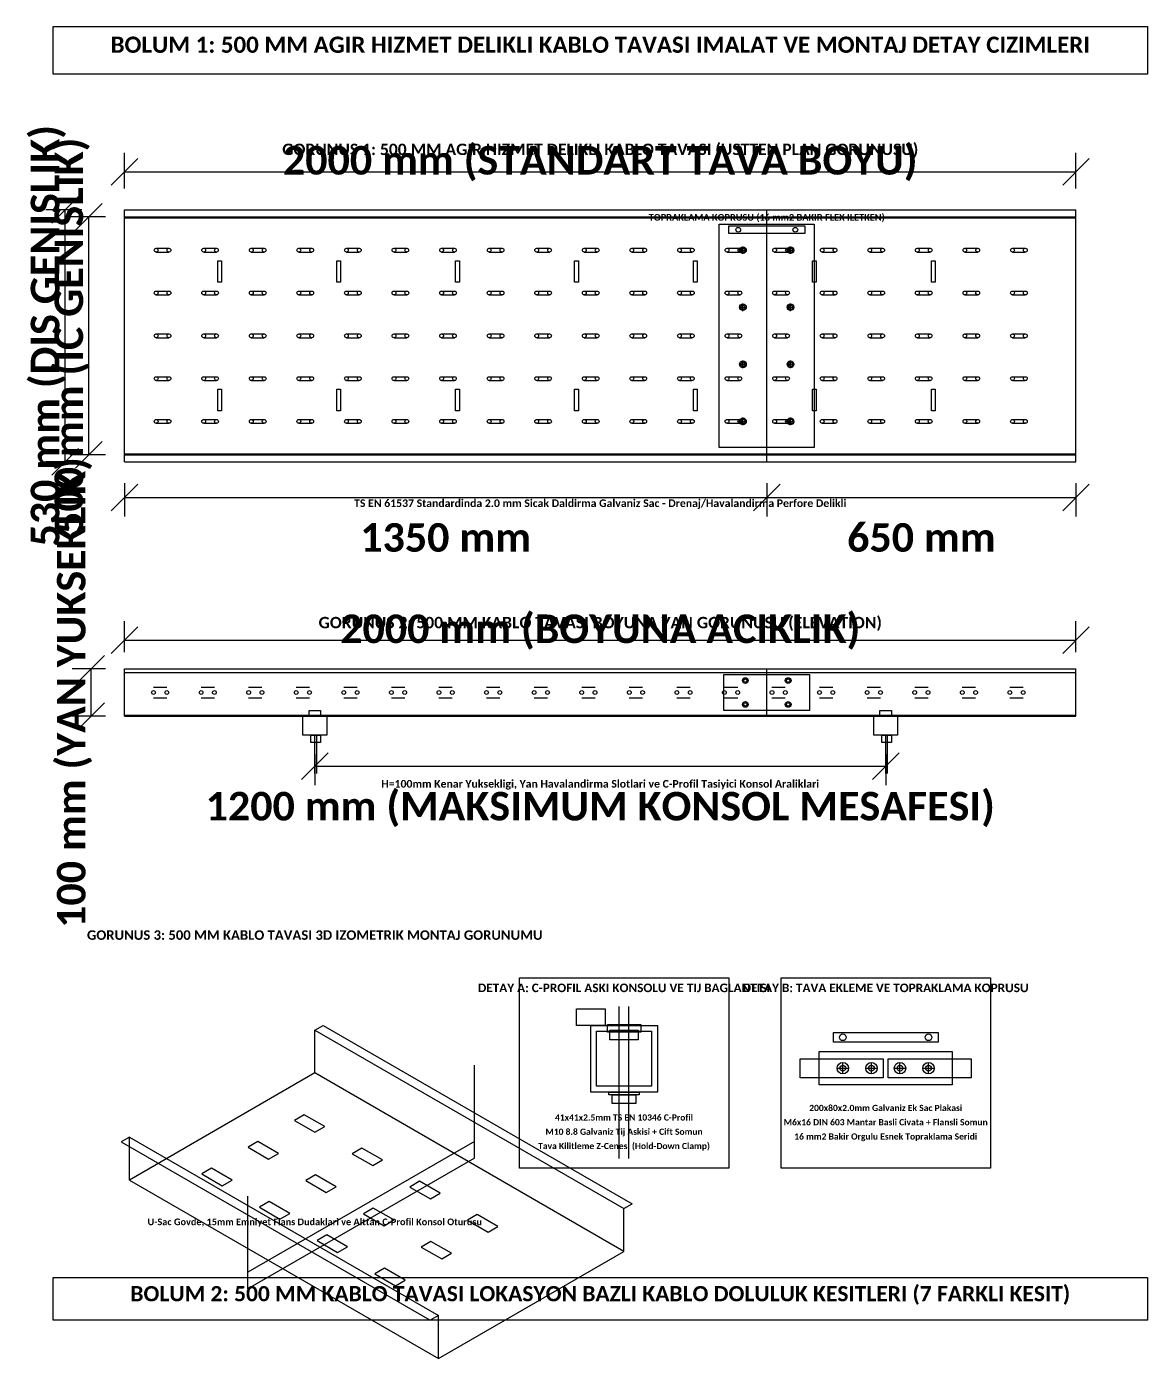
# Model space of a CAD drawing. Header units: millimetres. Extents: x -1206 to 1275, y -600 to 4800.
# Drawn here: x -1206 to 1150, y 2000 to 4800 of the extents above; entities that cross this region are included whole.
import ezdxf
from ezdxf.enums import TextEntityAlignment as Align

# ---------------------------------------------------------------- set-up
doc = ezdxf.new("R2010")
doc.units = ezdxf.units.MM
for name, color, linetype in [('KBL_ETIKET_BAG', 7, 'CONTINUOUS'), ('METIN_BILGI', 7, 'CONTINUOUS'), ('OLCULER', 1, 'CONTINUOUS'), ('TAVA_ASKI_KONSOL', 7, 'CONTINUOUS'), ('TAVA_DETAY_DELIK', 7, 'CONTINUOUS'), ('TAVA_KONSOL', 7, 'CONTINUOUS'), ('TAVA_PROFILI', 7, 'CONTINUOUS')]:
    doc.layers.add(name, color=color, linetype=linetype)
doc.styles.get("Standard").update_dxf_attribs({"font": 'calibrib.ttf'})

msp = doc.modelspace()

# ---------------------------------------------------------------- linework, layer by layer
at = {"layer": 'KBL_ETIKET_BAG'}
for points in [[(270, 4365), (270, 4381), (430, 4381), (430, 4365)], [(490, 2665), (490, 2685), (710, 2685), (710, 2665)]]:
    msp.add_lwpolyline(points, close=True, dxfattribs=at)
for centre, radius in [((290, 4373), 5), ((410, 4373), 5), ((510, 2675), 7), ((690, 2675), 7)]:
    msp.add_circle(centre, radius, dxfattribs=at)
at = {"layer": 'METIN_BILGI'}
for points in [[(-1150, 4700), (-1150, 4800), (1150, 4800), (1150, 4700)], [(-170, 2400), (-170, 2800), (270, 2800), (270, 2400)], [(380, 2400), (380, 2800), (820, 2800), (820, 2400)], [(-1150, 2080), (-1150, 2170), (1150, 2170), (1150, 2080)]]:
    msp.add_lwpolyline(points, close=True, dxfattribs=at)
at = {"layer": 'OLCULER'}
for p, q in [((-1028, 4467), (-972, 4523)), ((-1000, 4460), (-1000, 4535)), ((972, 4467), (1028, 4523)), ((1000, 4460), (1000, 4535)), ((-1000, 4495), (1000, 4495)), ((-1153, 4387), (-1097, 4443)), ((-1103, 4372), (-1047, 4428)), ((-1090, 4415), (-1165, 4415)), ((-1125, 3885), (-1125, 4415)), ((-1040, 4400), (-1115, 4400)), ((-1075, 3900), (-1075, 4400)), ((-1103, 3872), (-1047, 3928)), ((-1153, 3857), (-1097, 3913)), ((-1040, 3900), (-1115, 3900)), ((-1090, 3885), (-1165, 3885)), ((-1028, 3782), (-972, 3838)), ((-1000, 3840), (-1000, 3770)), ((322, 3782), (378, 3838)), ((322, 3782), (378, 3838)), ((350, 3840), (350, 3770)), ((350, 3840), (350, 3770)), ((972, 3782), (1028, 3838)), ((1000, 3840), (1000, 3770)), ((-1000, 3810), (350, 3810)), ((350, 3810), (1000, 3810)), ((-1028, 3482), (-972, 3538)), ((-1000, 3485), (-1000, 3550)), ((972, 3482), (1028, 3538)), ((1000, 3485), (1000, 3550)), ((-1000, 3510), (1000, 3510)), ((-1098, 3422), (-1042, 3478)), ((-1040, 3450), (-1110, 3450)), ((-1070, 3350), (-1070, 3450)), ((-1098, 3322), (-1042, 3378)), ((-1040, 3350), (-1110, 3350)), ((-628, 3217), (-572, 3273)), ((-600, 3270), (-600, 3205)), ((572, 3217), (628, 3273)), ((600, 3270), (600, 3205)), ((-600, 3245), (600, 3245))]:
    msp.add_line(p, q, dxfattribs=at)
at = {"layer": 'TAVA_ASKI_KONSOL'}
for p, q in [((-600, 3230), (-600, 3310)), ((-596, 3230), (-596, 3310)), ((600, 3230), (600, 3310)), ((604, 3230), (604, 3310)), ((40, 2420), (40, 2740)), ((60, 2420), (60, 2740)), ((-264.42, 2456.25), (-264.42, 2616.25)), ((-264.42, 2456.25), (-740.73, 2181.25)), ((-264.42, 2421.25), (-264.42, 2456.25)), ((-264.42, 2421.25), (-740.73, 2146.25)), ((-740.73, 2181.25), (-740.73, 2341.25)), ((-740.73, 2146.25), (-740.73, 2181.25))]:
    msp.add_line(p, q, dxfattribs=at)
for points in [[(-612, 3350), (-612, 3362), (-588, 3362), (-588, 3350)], [(588, 3350), (588, 3362), (612, 3362), (612, 3350)], [(-625, 3310), (-625, 3350), (-575, 3350), (-575, 3310)], [(575, 3310), (575, 3350), (625, 3350), (625, 3310)], [(-608, 3295), (-608, 3310), (-588, 3310), (-588, 3295)], [(592, 3295), (592, 3310), (612, 3310), (612, 3295)], [(-20, 2560), (-20, 2700), (120, 2700), (120, 2560)], [(-8, 2572), (-8, 2688), (108, 2688), (108, 2572)], [(15, 2686), (15, 2702), (85, 2702), (85, 2686)], [(20, 2670), (20, 2690), (80, 2690), (80, 2670)], [(18, 2554), (18, 2560), (82, 2560), (82, 2554)], [(25, 2536), (25, 2554), (75, 2554), (75, 2536)]]:
    msp.add_lwpolyline(points, close=True, dxfattribs=at)
at = {"layer": 'TAVA_DETAY_DELIK'}
for p, q in [((-933.5, 4334), (-906.5, 4334)), ((-933.5, 4326), (-906.5, 4326)), ((-833.5, 4334), (-806.5, 4334)), ((-833.5, 4326), (-806.5, 4326)), ((-733.5, 4334), (-706.5, 4334)), ((-733.5, 4326), (-706.5, 4326)), ((-633.5, 4334), (-606.5, 4334)), ((-633.5, 4326), (-606.5, 4326)), ((-533.5, 4334), (-506.5, 4334)), ((-533.5, 4326), (-506.5, 4326)), ((-433.5, 4334), (-406.5, 4334)), ((-433.5, 4326), (-406.5, 4326)), ((-333.5, 4334), (-306.5, 4334)), ((-333.5, 4326), (-306.5, 4326)), ((-233.5, 4334), (-206.5, 4334)), ((-233.5, 4326), (-206.5, 4326)), ((-133.5, 4334), (-106.5, 4334)), ((-133.5, 4326), (-106.5, 4326)), ((-33.5, 4334), (-6.5, 4334)), ((-33.5, 4326), (-6.5, 4326)), ((66.5, 4334), (93.5, 4334)), ((66.5, 4326), (93.5, 4326)), ((166.5, 4334), (193.5, 4334)), ((166.5, 4326), (193.5, 4326)), ((266.5, 4334), (293.5, 4334)), ((266.5, 4326), (293.5, 4326)), ((366.5, 4334), (393.5, 4334)), ((366.5, 4326), (393.5, 4326)), ((466.5, 4334), (493.5, 4334)), ((466.5, 4326), (493.5, 4326)), ((566.5, 4334), (593.5, 4334)), ((566.5, 4326), (593.5, 4326)), ((666.5, 4334), (693.5, 4334)), ((666.5, 4326), (693.5, 4326)), ((766.5, 4334), (793.5, 4334)), ((766.5, 4326), (793.5, 4326)), ((866.5, 4334), (893.5, 4334)), ((866.5, 4326), (893.5, 4326)), ((-933.5, 4244), (-906.5, 4244)), ((-933.5, 4236), (-906.5, 4236)), ((-833.5, 4244), (-806.5, 4244)), ((-833.5, 4236), (-806.5, 4236)), ((-733.5, 4244), (-706.5, 4244)), ((-733.5, 4236), (-706.5, 4236)), ((-633.5, 4244), (-606.5, 4244)), ((-633.5, 4236), (-606.5, 4236)), ((-533.5, 4244), (-506.5, 4244)), ((-533.5, 4236), (-506.5, 4236)), ((-433.5, 4244), (-406.5, 4244)), ((-433.5, 4236), (-406.5, 4236)), ((-333.5, 4244), (-306.5, 4244)), ((-333.5, 4236), (-306.5, 4236)), ((-233.5, 4244), (-206.5, 4244)), ((-233.5, 4236), (-206.5, 4236)), ((-133.5, 4244), (-106.5, 4244)), ((-133.5, 4236), (-106.5, 4236)), ((-33.5, 4244), (-6.5, 4244)), ((-33.5, 4236), (-6.5, 4236)), ((66.5, 4244), (93.5, 4244)), ((66.5, 4236), (93.5, 4236)), ((166.5, 4244), (193.5, 4244)), ((166.5, 4236), (193.5, 4236)), ((266.5, 4244), (293.5, 4244)), ((266.5, 4236), (293.5, 4236)), ((366.5, 4244), (393.5, 4244)), ((366.5, 4236), (393.5, 4236)), ((466.5, 4244), (493.5, 4244)), ((466.5, 4236), (493.5, 4236)), ((566.5, 4244), (593.5, 4244)), ((566.5, 4236), (593.5, 4236)), ((666.5, 4244), (693.5, 4244)), ((666.5, 4236), (693.5, 4236)), ((766.5, 4244), (793.5, 4244)), ((766.5, 4236), (793.5, 4236)), ((866.5, 4244), (893.5, 4244)), ((866.5, 4236), (893.5, 4236)), ((-933.5, 4154), (-906.5, 4154)), ((-933.5, 4146), (-906.5, 4146)), ((-833.5, 4154), (-806.5, 4154)), ((-833.5, 4146), (-806.5, 4146)), ((-733.5, 4154), (-706.5, 4154)), ((-733.5, 4146), (-706.5, 4146)), ((-633.5, 4154), (-606.5, 4154)), ((-633.5, 4146), (-606.5, 4146)), ((-533.5, 4154), (-506.5, 4154)), ((-533.5, 4146), (-506.5, 4146)), ((-433.5, 4154), (-406.5, 4154)), ((-433.5, 4146), (-406.5, 4146)), ((-333.5, 4154), (-306.5, 4154)), ((-333.5, 4146), (-306.5, 4146)), ((-233.5, 4154), (-206.5, 4154)), ((-233.5, 4146), (-206.5, 4146)), ((-133.5, 4154), (-106.5, 4154)), ((-133.5, 4146), (-106.5, 4146)), ((-33.5, 4154), (-6.5, 4154)), ((-33.5, 4146), (-6.5, 4146)), ((66.5, 4154), (93.5, 4154)), ((66.5, 4146), (93.5, 4146)), ((166.5, 4154), (193.5, 4154)), ((166.5, 4146), (193.5, 4146)), ((266.5, 4154), (293.5, 4154)), ((266.5, 4146), (293.5, 4146)), ((366.5, 4154), (393.5, 4154)), ((366.5, 4146), (393.5, 4146)), ((466.5, 4154), (493.5, 4154)), ((466.5, 4146), (493.5, 4146)), ((566.5, 4154), (593.5, 4154)), ((566.5, 4146), (593.5, 4146)), ((666.5, 4154), (693.5, 4154)), ((666.5, 4146), (693.5, 4146)), ((766.5, 4154), (793.5, 4154)), ((766.5, 4146), (793.5, 4146)), ((866.5, 4154), (893.5, 4154)), ((866.5, 4146), (893.5, 4146)), ((-933.5, 4064), (-906.5, 4064)), ((-833.5, 4064), (-806.5, 4064)), ((-733.5, 4064), (-706.5, 4064)), ((-633.5, 4064), (-606.5, 4064)), ((-533.5, 4064), (-506.5, 4064)), ((-433.5, 4064), (-406.5, 4064)), ((-333.5, 4064), (-306.5, 4064)), ((-233.5, 4064), (-206.5, 4064)), ((-133.5, 4064), (-106.5, 4064)), ((-33.5, 4064), (-6.5, 4064)), ((66.5, 4064), (93.5, 4064)), ((166.5, 4064), (193.5, 4064)), ((266.5, 4064), (293.5, 4064)), ((366.5, 4064), (393.5, 4064)), ((466.5, 4064), (493.5, 4064)), ((566.5, 4064), (593.5, 4064)), ((666.5, 4064), (693.5, 4064)), ((766.5, 4064), (793.5, 4064)), ((866.5, 4064), (893.5, 4064)), ((-933.5, 4056), (-906.5, 4056)), ((-833.5, 4056), (-806.5, 4056)), ((-733.5, 4056), (-706.5, 4056)), ((-633.5, 4056), (-606.5, 4056)), ((-533.5, 4056), (-506.5, 4056)), ((-433.5, 4056), (-406.5, 4056)), ((-333.5, 4056), (-306.5, 4056)), ((-233.5, 4056), (-206.5, 4056)), ((-133.5, 4056), (-106.5, 4056)), ((-33.5, 4056), (-6.5, 4056)), ((66.5, 4056), (93.5, 4056)), ((166.5, 4056), (193.5, 4056)), ((266.5, 4056), (293.5, 4056)), ((366.5, 4056), (393.5, 4056)), ((466.5, 4056), (493.5, 4056)), ((566.5, 4056), (593.5, 4056)), ((666.5, 4056), (693.5, 4056)), ((766.5, 4056), (793.5, 4056)), ((866.5, 4056), (893.5, 4056)), ((-933.5, 3974), (-906.5, 3974)), ((-933.5, 3966), (-906.5, 3966)), ((-833.5, 3974), (-806.5, 3974)), ((-833.5, 3966), (-806.5, 3966)), ((-733.5, 3974), (-706.5, 3974)), ((-733.5, 3966), (-706.5, 3966)), ((-633.5, 3974), (-606.5, 3974)), ((-633.5, 3966), (-606.5, 3966)), ((-533.5, 3974), (-506.5, 3974)), ((-533.5, 3966), (-506.5, 3966)), ((-433.5, 3974), (-406.5, 3974)), ((-433.5, 3966), (-406.5, 3966)), ((-333.5, 3974), (-306.5, 3974)), ((-333.5, 3966), (-306.5, 3966)), ((-233.5, 3974), (-206.5, 3974)), ((-233.5, 3966), (-206.5, 3966)), ((-133.5, 3974), (-106.5, 3974)), ((-133.5, 3966), (-106.5, 3966)), ((-33.5, 3974), (-6.5, 3974)), ((-33.5, 3966), (-6.5, 3966)), ((66.5, 3974), (93.5, 3974)), ((66.5, 3966), (93.5, 3966)), ((166.5, 3974), (193.5, 3974)), ((166.5, 3966), (193.5, 3966)), ((266.5, 3974), (293.5, 3974)), ((266.5, 3966), (293.5, 3966)), ((366.5, 3974), (393.5, 3974)), ((366.5, 3966), (393.5, 3966)), ((466.5, 3974), (493.5, 3974)), ((466.5, 3966), (493.5, 3966)), ((566.5, 3974), (593.5, 3974)), ((566.5, 3966), (593.5, 3966)), ((666.5, 3974), (693.5, 3974)), ((666.5, 3966), (693.5, 3966)), ((766.5, 3974), (793.5, 3974)), ((766.5, 3966), (793.5, 3966)), ((866.5, 3974), (893.5, 3974)), ((866.5, 3966), (893.5, 3966)), ((-939, 3411), (-911, 3411)), ((-939, 3389), (-911, 3389)), ((-839, 3411), (-811, 3411)), ((-839, 3389), (-811, 3389)), ((-739, 3411), (-711, 3411)), ((-739, 3389), (-711, 3389)), ((-639, 3411), (-611, 3411)), ((-639, 3389), (-611, 3389)), ((-539, 3411), (-511, 3411)), ((-539, 3389), (-511, 3389)), ((-439, 3411), (-411, 3411)), ((-439, 3389), (-411, 3389)), ((-339, 3411), (-311, 3411)), ((-339, 3389), (-311, 3389)), ((-239, 3411), (-211, 3411)), ((-239, 3389), (-211, 3389)), ((-139, 3411), (-111, 3411)), ((-139, 3389), (-111, 3389)), ((-39, 3411), (-11, 3411)), ((-39, 3389), (-11, 3389)), ((61, 3411), (89, 3411)), ((61, 3389), (89, 3389)), ((161, 3411), (189, 3411)), ((161, 3389), (189, 3389)), ((261, 3411), (289, 3411)), ((261, 3389), (289, 3389)), ((361, 3411), (389, 3411)), ((361, 3389), (389, 3389)), ((461, 3411), (489, 3411)), ((461, 3389), (489, 3389)), ((561, 3411), (589, 3411)), ((561, 3389), (589, 3389)), ((661, 3411), (689, 3411)), ((661, 3389), (689, 3389)), ((761, 3411), (789, 3411)), ((761, 3389), (789, 3389)), ((861, 3411), (889, 3411)), ((861, 3389), (889, 3389)), ((-622.08, 2512.25), (-642.87, 2500.25)), ((-642.87, 2500.25), (-599.57, 2475.25)), ((-578.78, 2487.25), (-622.08, 2512.25)), ((-599.57, 2475.25), (-578.78, 2487.25)), ((-719.51, 2456), (-740.3, 2444)), ((-740.3, 2444), (-696.99, 2419)), ((-676.21, 2431), (-719.51, 2456)), ((-500.84, 2442.25), (-521.62, 2430.25)), ((-457.54, 2417.25), (-500.84, 2442.25)), ((-696.99, 2419), (-676.21, 2431)), ((-521.62, 2430.25), (-478.32, 2405.25)), ((-478.32, 2405.25), (-457.54, 2417.25)), ((-816.94, 2399.75), (-837.72, 2387.75)), ((-837.72, 2387.75), (-794.42, 2362.75)), ((-773.64, 2374.75), (-816.94, 2399.75)), ((-598.27, 2386), (-619.05, 2374)), ((-554.97, 2361), (-598.27, 2386)), ((-794.42, 2362.75), (-773.64, 2374.75)), ((-619.05, 2374), (-575.75, 2349)), ((-575.75, 2349), (-554.97, 2361)), ((-379.6, 2372.25), (-400.38, 2360.25)), ((-400.38, 2360.25), (-357.08, 2335.25)), ((-336.3, 2347.25), (-379.6, 2372.25)), ((-695.7, 2329.75), (-716.48, 2317.75)), ((-652.39, 2304.75), (-695.7, 2329.75)), ((-357.08, 2335.25), (-336.3, 2347.25)), ((-716.48, 2317.75), (-673.18, 2292.75)), ((-673.18, 2292.75), (-652.39, 2304.75)), ((-477.02, 2316), (-497.81, 2304)), ((-497.81, 2304), (-454.51, 2279)), ((-433.72, 2291), (-477.02, 2316)), ((-258.35, 2302.25), (-279.14, 2290.25)), ((-215.05, 2277.25), (-258.35, 2302.25)), ((-454.51, 2279), (-433.72, 2291)), ((-279.14, 2290.25), (-235.84, 2265.25)), ((-235.84, 2265.25), (-215.05, 2277.25)), ((-574.45, 2259.75), (-595.24, 2247.75)), ((-595.24, 2247.75), (-551.94, 2222.75)), ((-531.15, 2234.75), (-574.45, 2259.75)), ((-355.78, 2246), (-376.57, 2234)), ((-312.48, 2221), (-355.78, 2246)), ((-551.94, 2222.75), (-531.15, 2234.75)), ((-376.57, 2234), (-333.26, 2209)), ((-333.26, 2209), (-312.48, 2221)), ((-453.21, 2189.75), (-473.99, 2177.75)), ((-409.91, 2164.75), (-453.21, 2189.75)), ((-473.99, 2177.75), (-430.69, 2152.75)), ((-430.69, 2152.75), (-409.91, 2164.75))]:
    msp.add_line(p, q, dxfattribs=at)
for points in [[(-804, 4262.5), (-804, 4307.5), (-796, 4307.5), (-796, 4262.5)], [(-554, 4262.5), (-554, 4307.5), (-546, 4307.5), (-546, 4262.5)], [(-304, 4262.5), (-304, 4307.5), (-296, 4307.5), (-296, 4262.5)], [(-54, 4262.5), (-54, 4307.5), (-46, 4307.5), (-46, 4262.5)], [(196, 4262.5), (196, 4307.5), (204, 4307.5), (204, 4262.5)], [(446, 4262.5), (446, 4307.5), (454, 4307.5), (454, 4262.5)], [(696, 4262.5), (696, 4307.5), (704, 4307.5), (704, 4262.5)], [(-804, 3992.5), (-804, 4037.5), (-796, 4037.5), (-796, 3992.5)], [(-554, 3992.5), (-554, 4037.5), (-546, 4037.5), (-546, 3992.5)], [(-304, 3992.5), (-304, 4037.5), (-296, 4037.5), (-296, 3992.5)], [(-54, 3992.5), (-54, 4037.5), (-46, 4037.5), (-46, 3992.5)], [(196, 3992.5), (196, 4037.5), (204, 4037.5), (204, 3992.5)], [(446, 3992.5), (446, 4037.5), (454, 4037.5), (454, 3992.5)], [(696, 3992.5), (696, 4037.5), (704, 4037.5), (704, 3992.5)]]:
    msp.add_lwpolyline(points, close=True, dxfattribs=at)
for centre in [(-933.5, 4330), (-906.5, 4330), (-833.5, 4330), (-806.5, 4330), (-733.5, 4330), (-706.5, 4330), (-633.5, 4330), (-606.5, 4330), (-533.5, 4330), (-506.5, 4330), (-433.5, 4330), (-406.5, 4330), (-333.5, 4330), (-306.5, 4330), (-233.5, 4330), (-206.5, 4330), (-133.5, 4330), (-106.5, 4330), (-33.5, 4330), (-6.5, 4330), (66.5, 4330), (93.5, 4330), (166.5, 4330), (193.5, 4330), (266.5, 4330), (293.5, 4330), (366.5, 4330), (393.5, 4330), (466.5, 4330), (493.5, 4330), (566.5, 4330), (593.5, 4330), (666.5, 4330), (693.5, 4330), (766.5, 4330), (793.5, 4330), (866.5, 4330), (893.5, 4330), (-933.5, 4240), (-906.5, 4240), (-833.5, 4240), (-806.5, 4240), (-733.5, 4240), (-706.5, 4240), (-633.5, 4240), (-606.5, 4240), (-533.5, 4240), (-506.5, 4240), (-433.5, 4240), (-406.5, 4240), (-333.5, 4240), (-306.5, 4240), (-233.5, 4240), (-206.5, 4240), (-133.5, 4240), (-106.5, 4240), (-33.5, 4240), (-6.5, 4240), (66.5, 4240), (93.5, 4240), (166.5, 4240), (193.5, 4240), (266.5, 4240), (293.5, 4240), (366.5, 4240), (393.5, 4240), (466.5, 4240), (493.5, 4240), (566.5, 4240), (593.5, 4240), (666.5, 4240), (693.5, 4240), (766.5, 4240), (793.5, 4240), (866.5, 4240), (893.5, 4240), (-933.5, 4150), (-906.5, 4150), (-833.5, 4150), (-806.5, 4150), (-733.5, 4150), (-706.5, 4150), (-633.5, 4150), (-606.5, 4150), (-533.5, 4150), (-506.5, 4150), (-433.5, 4150), (-406.5, 4150), (-333.5, 4150), (-306.5, 4150), (-233.5, 4150), (-206.5, 4150), (-133.5, 4150), (-106.5, 4150), (-33.5, 4150), (-6.5, 4150), (66.5, 4150), (93.5, 4150), (166.5, 4150), (193.5, 4150), (266.5, 4150), (293.5, 4150), (366.5, 4150), (393.5, 4150), (466.5, 4150), (493.5, 4150), (566.5, 4150), (593.5, 4150), (666.5, 4150), (693.5, 4150), (766.5, 4150), (793.5, 4150), (866.5, 4150), (893.5, 4150), (-933.5, 4060), (-906.5, 4060), (-833.5, 4060), (-806.5, 4060), (-733.5, 4060), (-706.5, 4060), (-633.5, 4060), (-606.5, 4060), (-533.5, 4060), (-506.5, 4060), (-433.5, 4060), (-406.5, 4060), (-333.5, 4060), (-306.5, 4060), (-233.5, 4060), (-206.5, 4060), (-133.5, 4060), (-106.5, 4060), (-33.5, 4060), (-6.5, 4060), (66.5, 4060), (93.5, 4060), (166.5, 4060), (193.5, 4060), (266.5, 4060), (293.5, 4060), (366.5, 4060), (393.5, 4060), (466.5, 4060), (493.5, 4060), (566.5, 4060), (593.5, 4060), (666.5, 4060), (693.5, 4060), (766.5, 4060), (793.5, 4060), (866.5, 4060), (893.5, 4060), (-933.5, 3970), (-906.5, 3970), (-833.5, 3970), (-806.5, 3970), (-733.5, 3970), (-706.5, 3970), (-633.5, 3970), (-606.5, 3970), (-533.5, 3970), (-506.5, 3970), (-433.5, 3970), (-406.5, 3970), (-333.5, 3970), (-306.5, 3970), (-233.5, 3970), (-206.5, 3970), (-133.5, 3970), (-106.5, 3970), (-33.5, 3970), (-6.5, 3970), (66.5, 3970), (93.5, 3970), (166.5, 3970), (193.5, 3970), (266.5, 3970), (293.5, 3970), (366.5, 3970), (393.5, 3970), (466.5, 3970), (493.5, 3970), (566.5, 3970), (593.5, 3970), (666.5, 3970), (693.5, 3970), (766.5, 3970), (793.5, 3970), (866.5, 3970), (893.5, 3970), (-939, 3400), (-911, 3400), (-839, 3400), (-811, 3400), (-739, 3400), (-711, 3400), (-639, 3400), (-611, 3400), (-539, 3400), (-511, 3400), (-439, 3400), (-411, 3400), (-339, 3400), (-311, 3400), (-239, 3400), (-211, 3400), (-139, 3400), (-111, 3400), (-39, 3400), (-11, 3400), (61, 3400), (89, 3400), (161, 3400), (189, 3400), (261, 3400), (289, 3400), (361, 3400), (389, 3400), (461, 3400), (489, 3400), (561, 3400), (589, 3400), (661, 3400), (689, 3400), (761, 3400), (789, 3400), (861, 3400), (889, 3400)]:
    msp.add_circle(centre, 4, dxfattribs=at)
at = {"layer": 'TAVA_KONSOL'}
for p, q in [((292, 4330), (308, 4330)), ((300, 4322), (300, 4338)), ((392, 4330), (408, 4330)), ((400, 4322), (400, 4338)), ((292, 4210), (308, 4210)), ((300, 4202), (300, 4218)), ((392, 4210), (408, 4210)), ((400, 4202), (400, 4218)), ((292, 4090), (308, 4090)), ((300, 4082), (300, 4098)), ((392, 4090), (408, 4090)), ((400, 4082), (400, 4098)), ((300, 3962), (300, 3978)), ((400, 3962), (400, 3978)), ((292, 3970), (308, 3970)), ((392, 3970), (408, 3970)), ((498, 2610), (522, 2610)), ((510, 2598), (510, 2622)), ((558, 2610), (582, 2610)), ((570, 2598), (570, 2622)), ((618, 2610), (642, 2610)), ((630, 2598), (630, 2622)), ((678, 2610), (702, 2610)), ((690, 2598), (690, 2622))]:
    msp.add_line(p, q, dxfattribs=at)
for points in [[(250, 3915), (250, 4385), (450, 4385), (450, 3915)], [(260, 3362), (260, 3438), (440, 3438), (440, 3362)], [(460, 2575), (460, 2645), (740, 2645), (740, 2575)]]:
    msp.add_lwpolyline(points, close=True, dxfattribs=at)
for centre, radius in [((300, 4330), 7), ((300, 4330), 4.5), ((400, 4330), 7), ((400, 4330), 4.5), ((300, 4210), 7), ((300, 4210), 4.5), ((400, 4210), 7), ((400, 4210), 4.5), ((300, 4090), 7), ((300, 4090), 4.5), ((400, 4090), 7), ((400, 4090), 4.5), ((300, 3970), 7), ((400, 3970), 7), ((300, 3970), 4.5), ((400, 3970), 4.5), ((305, 3425), 6), ((305, 3425), 3.5), ((395, 3425), 6), ((395, 3425), 3.5), ((305, 3375), 6), ((305, 3375), 3.5), ((395, 3375), 6), ((395, 3375), 3.5), ((510, 2610), 12), ((510, 2610), 6), ((570, 2610), 12), ((570, 2610), 6), ((630, 2610), 12), ((630, 2610), 6), ((690, 2610), 12), ((690, 2610), 6)]:
    msp.add_circle(centre, radius, dxfattribs=at)
at = {"layer": 'TAVA_PROFILI'}
for p, q in [((-1000, 4415), (1000, 4415)), ((-1000, 3885), (-1000, 4415)), ((-1000, 4400), (1000, 4400)), ((-1000, 4398), (1000, 4398)), ((350, 3885), (350, 4415)), ((1000, 3885), (1000, 4415)), ((-1000, 3902), (1000, 3902)), ((-1000, 3900), (1000, 3900)), ((-1000, 3885), (1000, 3885)), ((-1000, 3450), (1000, 3450)), ((-1000, 3350), (-1000, 3450)), ((350, 3350), (350, 3450)), ((1000, 3350), (1000, 3450)), ((-1000, 3442), (1000, 3442)), ((-1000, 3352), (1000, 3352)), ((-1000, 3350), (1000, 3350)), ((-50, 2735), (-5, 2735)), ((-600, 2690), (-582.68, 2700)), ((-600, 2600), (-600, 2690)), ((-600, 2690), (49.52, 2315)), ((-582.68, 2700), (66.84, 2325)), ((-600, 2600), (-989.71, 2375)), ((49.52, 2225), (-600, 2600)), ((-989.71, 2465), (-1007.03, 2455)), ((-989.71, 2375), (-989.71, 2465)), ((-989.71, 2465), (-340.19, 2090)), ((-1007.03, 2455), (-357.51, 2080)), ((-989.71, 2375), (-340.19, 2000)), ((49.52, 2315), (66.84, 2325)), ((49.52, 2225), (49.52, 2315)), ((-340.19, 2000), (49.52, 2225)), ((-340.19, 2090), (-357.51, 2080)), ((-340.19, 2000), (-340.19, 2090))]:
    msp.add_line(p, q, dxfattribs=at)
for points in [[(-50, 2700), (-50, 2735), (10, 2735), (10, 2700)], [(420, 2590), (420, 2630), (595, 2630), (595, 2590)], [(605, 2590), (605, 2630), (780, 2630), (780, 2590)]]:
    msp.add_lwpolyline(points, close=True, dxfattribs=at)

# ---------------------------------------------------------------- texts
at = {"layer": 'METIN_BILGI'}
for s, height, p in [('BOLUM 1: 500 MM AGIR HIZMET DELIKLI KABLO TAVASI IMALAT VE MONTAJ DETAY CIZIMLERI', 34, (0, 4745)), ('GORUNUS 1: 500 MM AGIR HIZMET DELIKLI KABLO TAVASI (USTTEN PLAN GORUNUSU)', 24, (0, 4530)), ('TOPRAKLAMA KOPRUSU (16 mm2 BAKIR FLEX ILETKEN)', 14, (350, 4392)), ('TS EN 61537 Standardinda 2.0 mm Sicak Daldirma Galvaniz Sac - Drenaj/Havalandirma Perfore Delikli', 16, (0, 3790)), ('GORUNUS 2: 500 MM KABLO TAVASI BOYUNA YAN GORUNUSU (ELEVATION)', 24, (0, 3535)), ('H=100mm Kenar Yuksekligi, Yan Havalandirma Slotlari ve C-Profil Tasiyici Konsol Araliklari', 16, (0, 3200)), ('GORUNUS 3: 500 MM KABLO TAVASI 3D IZOMETRIK MONTAJ GORUNUMU', 20, (-600, 2880)), ('DETAY A: C-PROFIL ASKI KONSOLU VE TIJ BAGLANTISI', 18, (50, 2770)), ('DETAY B: TAVA EKLEME VE TOPRAKLAMA KOPRUSU', 18, (600, 2770)), ('200x80x2.0mm Galvaniz Ek Sac Plakasi', 13, (600, 2520)), ('41x41x2.5mm TS EN 10346 C-Profil', 13, (50, 2500)), ('M6x16 DIN 603 Mantar Basli Civata + Flansli Somun', 13, (600, 2490)), ('M10 8.8 Galvaniz Tij Askisi + Cift Somun', 13, (50, 2470)), ('16 mm2 Bakir Orgulu Esnek Topraklama Seridi', 13, (600, 2460)), ('Tava Kilitleme Z-Cenesi (Hold-Down Clamp)', 13, (50, 2440)), ('U-Sac Govde, 15mm Emniyet Flans Dudaklari ve Alttan C-Profil Konsol Oturusu', 14, (-600, 2280)), ('BOLUM 2: 500 MM KABLO TAVASI LOKASYON BAZLI KABLO DOLULUK KESITLERI (7 FARKLI KESIT)', 32, (0, 2120))]:
    msp.add_text(s, height=height, dxfattribs=at).set_placement(p, align=Align.CENTER)
at = {"layer": 'OLCULER'}
for s, p in [('530 mm (DIS GENISLIK)', (-1167, 4150)), ('500 mm (IC GENISLIK)', (-1117, 4150)), ('100 mm (YAN YUKSEKLIK)', (-1112, 3400))]:
    msp.add_text(s, height=60, rotation=90, dxfattribs=at).set_placement(p, align=Align.MIDDLE_CENTER)
for s, p in [('2000 mm (STANDART TAVA BOYU)', (0, 4519)), ('1350 mm', (-325, 3726)), ('650 mm', (675, 3726)), ('2000 mm (BOYUNA ACIKLIK)', (0, 3534)), ('1200 mm (MAKSIMUM KONSOL MESAFESI)', (0, 3161))]:
    msp.add_text(s, height=60, dxfattribs=at).set_placement(p, align=Align.MIDDLE_CENTER)

doc.saveas('drawing.dxf')
